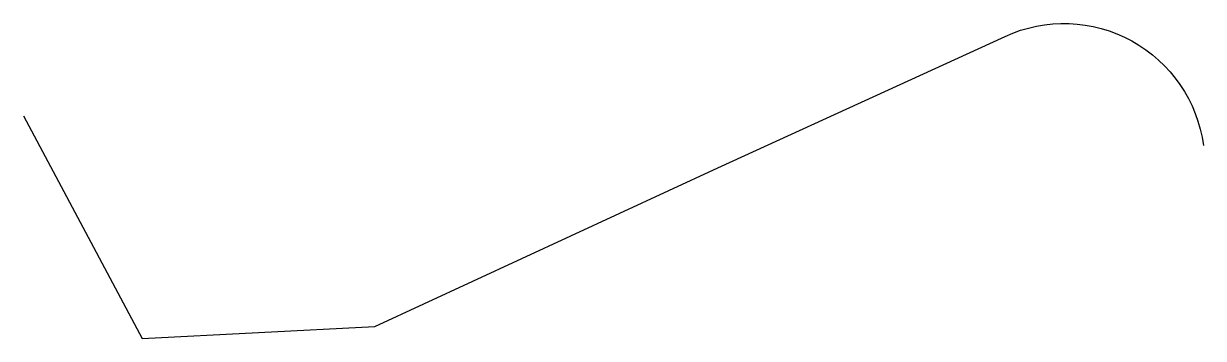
# Model space of a CAD drawing. Header units: millimetres. Extents: x 873 to 2801, y 721 to 1236.
import ezdxf

# ---------------------------------------------------------------- set-up
doc = ezdxf.new("R2010")
doc.units = ezdxf.units.MM

msp = doc.modelspace()

# ---------------------------------------------------------------- linework, layer by layer
msp.add_lwpolyline([(873, 1085), (1067, 720.8), (1447.1, 740.2), (2007.6, 999.8), (2476.9, 1214.9, -0.503462), (2800.8, 1036.6, -0.067519)], format="xyb")

doc.saveas('drawing.dxf')
